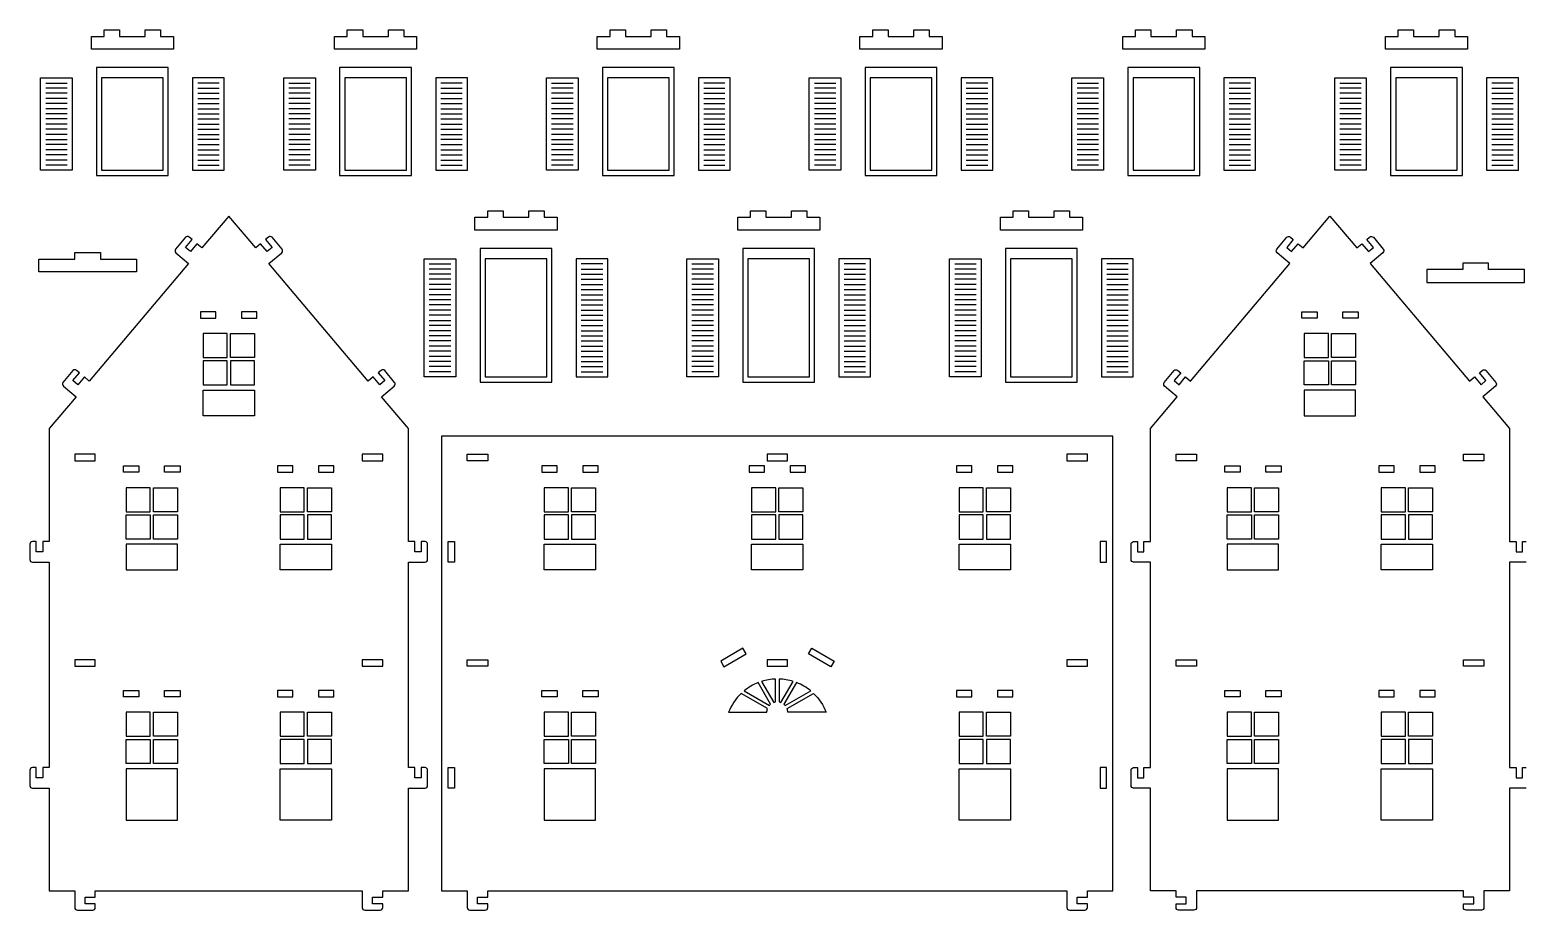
# Model space of a CAD drawing. Extents: x 7566 to 7740, y 604 to 733.
# Drawn here: x 7565.6 to 7682.2, y 664.6 to 733.1 of the extents above; entities that cross this region are included whole.
import ezdxf

# ---------------------------------------------------------------- set-up
doc = ezdxf.new("R2010")
doc.units = 0
doc.header["$MEASUREMENT"] = 0
doc.layers.add('LAYER1', color=18, linetype='CONTINUOUS')

msp = doc.modelspace()

# ---------------------------------------------------------------- linework, layer by layer
at = {"layer": 'LAYER1'}
for points in [[(7570.42, 731.63), (7570.42, 732.63), (7571.42, 732.63), (7571.42, 733.13), (7572.62, 733.13), (7572.62, 732.63), (7574.62, 732.63), (7574.62, 733.13), (7575.82, 733.13), (7575.82, 732.63), (7576.82, 732.63), (7576.82, 731.63)], [(7589.37, 731.63), (7589.37, 732.63), (7590.37, 732.63), (7590.37, 733.13), (7591.57, 733.13), (7591.57, 732.63), (7593.57, 732.63), (7593.57, 733.13), (7594.77, 733.13), (7594.77, 732.63), (7595.77, 732.63), (7595.77, 731.63)], [(7609.85, 731.63), (7609.85, 732.63), (7610.85, 732.63), (7610.85, 733.13), (7612.05, 733.13), (7612.05, 732.63), (7614.05, 732.63), (7614.05, 733.13), (7615.25, 733.13), (7615.25, 732.63), (7616.25, 732.63), (7616.25, 731.63)], [(7630.32, 731.63), (7630.32, 732.63), (7631.32, 732.63), (7631.32, 733.13), (7632.52, 733.13), (7632.52, 732.63), (7634.52, 732.63), (7634.52, 733.13), (7635.72, 733.13), (7635.72, 732.63), (7636.72, 732.63), (7636.72, 731.63)], [(7650.8, 731.63), (7650.8, 732.63), (7651.8, 732.63), (7651.8, 733.13), (7653, 733.13), (7653, 732.63), (7655, 732.63), (7655, 733.13), (7656.2, 733.13), (7656.2, 732.63), (7657.2, 732.63), (7657.2, 731.63)], [(7671.27, 731.63), (7671.27, 732.63), (7672.27, 732.63), (7672.27, 733.13), (7673.47, 733.13), (7673.47, 732.63), (7675.47, 732.63), (7675.47, 733.13), (7676.67, 733.13), (7676.67, 732.63), (7677.67, 732.63), (7677.67, 731.63)], [(7576.42, 730.2), (7570.82, 730.2), (7570.82, 721.8), (7576.42, 721.8)], [(7595.37, 730.2), (7589.77, 730.2), (7589.77, 721.8), (7595.37, 721.8)], [(7615.85, 730.2), (7610.25, 730.2), (7610.25, 721.8), (7615.85, 721.8)], [(7636.32, 730.2), (7630.72, 730.2), (7630.72, 721.8), (7636.32, 721.8)], [(7656.8, 730.2), (7651.2, 730.2), (7651.2, 721.8), (7656.8, 721.8)], [(7677.27, 730.2), (7671.67, 730.2), (7671.67, 721.8), (7677.27, 721.8)], [(7566.47, 729.4), (7568.93, 729.4), (7568.93, 722.2), (7566.47, 722.2)], [(7576.02, 729.4), (7571.22, 729.4), (7571.22, 722.2), (7576.02, 722.2)], [(7580.77, 729.4), (7578.31, 729.4), (7578.31, 722.2), (7580.77, 722.2)], [(7585.42, 729.4), (7587.88, 729.4), (7587.88, 722.2), (7585.42, 722.2)], [(7594.97, 729.4), (7590.17, 729.4), (7590.17, 722.2), (7594.97, 722.2)], [(7599.73, 729.4), (7597.26, 729.4), (7597.26, 722.2), (7599.73, 722.2)], [(7605.89, 729.4), (7608.36, 729.4), (7608.36, 722.2), (7605.89, 722.2)], [(7615.45, 729.4), (7610.65, 729.4), (7610.65, 722.2), (7615.45, 722.2)], [(7620.2, 729.4), (7617.74, 729.4), (7617.74, 722.2), (7620.2, 722.2)], [(7626.37, 729.4), (7628.83, 729.4), (7628.83, 722.2), (7626.37, 722.2)], [(7635.92, 729.4), (7631.12, 729.4), (7631.12, 722.2), (7635.92, 722.2)], [(7640.68, 729.4), (7638.21, 729.4), (7638.21, 722.2), (7640.68, 722.2)], [(7646.84, 729.4), (7649.31, 729.4), (7649.31, 722.2), (7646.84, 722.2)], [(7656.4, 729.4), (7651.6, 729.4), (7651.6, 722.2), (7656.4, 722.2)], [(7661.15, 729.4), (7658.69, 729.4), (7658.69, 722.2), (7661.15, 722.2)], [(7667.32, 729.4), (7669.78, 729.4), (7669.78, 722.2), (7667.32, 722.2)], [(7676.87, 729.4), (7672.07, 729.4), (7672.07, 722.2), (7676.87, 722.2)], [(7681.63, 729.4), (7679.16, 729.4), (7679.16, 722.2), (7681.63, 722.2)], [(7600.31, 717.54), (7600.31, 718.54), (7601.31, 718.54), (7601.31, 719.04), (7602.51, 719.04), (7602.51, 718.54), (7604.51, 718.54), (7604.51, 719.04), (7605.71, 719.04), (7605.71, 718.54), (7606.71, 718.54), (7606.71, 717.54)], [(7620.79, 717.54), (7620.79, 718.54), (7621.79, 718.54), (7621.79, 719.04), (7622.99, 719.04), (7622.99, 718.54), (7624.99, 718.54), (7624.99, 719.04), (7626.19, 719.04), (7626.19, 718.54), (7627.19, 718.54), (7627.19, 717.54)], [(7641.26, 717.54), (7641.26, 718.54), (7642.26, 718.54), (7642.26, 719.04), (7643.46, 719.04), (7643.46, 718.54), (7645.46, 718.54), (7645.46, 719.04), (7646.66, 719.04), (7646.66, 718.54), (7647.66, 718.54), (7647.66, 717.54)], [(7569.14, 715.79), (7571.14, 715.79), (7571.14, 715.29), (7573.95, 715.29), (7573.95, 714.29), (7566.33, 714.29), (7566.33, 715.29), (7569.14, 715.29)], [(7606.31, 716.11), (7600.71, 716.11), (7600.71, 705.71), (7606.31, 705.71)], [(7626.79, 716.11), (7621.19, 716.11), (7621.19, 705.71), (7626.79, 705.71)], [(7647.26, 716.11), (7641.66, 716.11), (7641.66, 705.71), (7647.26, 705.71)], [(7596.36, 715.31), (7598.83, 715.31), (7598.83, 706.11), (7596.36, 706.11)], [(7605.91, 715.31), (7601.11, 715.31), (7601.11, 706.11), (7605.91, 706.11)], [(7610.67, 715.31), (7608.2, 715.31), (7608.2, 706.11), (7610.67, 706.11)], [(7616.83, 715.31), (7619.3, 715.31), (7619.3, 706.11), (7616.83, 706.11)], [(7626.39, 715.31), (7621.59, 715.31), (7621.59, 706.11), (7626.39, 706.11)], [(7631.14, 715.31), (7628.68, 715.31), (7628.68, 706.11), (7631.14, 706.11)], [(7637.31, 715.31), (7639.77, 715.31), (7639.77, 706.11), (7637.31, 706.11)], [(7646.86, 715.31), (7642.06, 715.31), (7642.06, 706.11), (7646.86, 706.11)], [(7651.62, 715.31), (7649.15, 715.31), (7649.15, 706.11), (7651.62, 706.11)], [(7679.31, 714.97), (7677.31, 714.97), (7677.31, 714.47), (7674.5, 714.47), (7674.5, 713.47), (7682.12, 713.47), (7682.12, 714.47), (7679.31, 714.47)], [(7580.13, 711.18), (7578.93, 711.18), (7578.93, 710.68), (7580.13, 710.68)], [(7583.33, 711.18), (7582.13, 711.18), (7582.13, 710.68), (7583.33, 710.68)], [(7664.75, 711.18), (7665.95, 711.18), (7665.95, 710.68), (7664.75, 710.68)], [(7667.95, 711.18), (7669.15, 711.18), (7669.15, 710.68), (7667.95, 710.68)], [(7581.01, 707.61), (7581.01, 709.48), (7579.13, 709.48), (7579.13, 707.61)], [(7581.26, 709.48), (7583.13, 709.48), (7583.13, 707.61), (7581.26, 707.61)], [(7666.83, 709.48), (7664.95, 709.48), (7664.95, 707.61), (7666.83, 707.61)], [(7667.08, 707.61), (7667.08, 709.48), (7668.95, 709.48), (7668.95, 707.61)], [(7579.13, 705.48), (7581.01, 705.48), (7581.01, 707.36), (7579.13, 707.36)], [(7583.13, 705.48), (7583.13, 707.36), (7581.26, 707.36), (7581.26, 705.48)], [(7664.95, 705.48), (7664.95, 707.36), (7666.83, 707.36), (7666.83, 705.48)], [(7668.95, 705.48), (7667.08, 705.48), (7667.08, 707.36), (7668.95, 707.36)], [(7583.13, 703.08), (7579.13, 703.08), (7579.13, 705.08), (7583.13, 705.08)], [(7664.95, 703.08), (7668.95, 703.08), (7668.95, 705.08), (7664.95, 705.08)], [(7569.13, 700.08), (7569.13, 699.58), (7570.73, 699.58), (7570.73, 700.08)], [(7572.93, 699.18), (7574.13, 699.18), (7574.13, 698.68), (7572.93, 698.68)], [(7576.13, 699.18), (7577.33, 699.18), (7577.33, 698.68), (7576.13, 698.68)], [(7586.13, 699.18), (7584.93, 699.18), (7584.93, 698.68), (7586.13, 698.68)], [(7589.33, 699.18), (7588.13, 699.18), (7588.13, 698.68), (7589.33, 698.68)], [(7591.53, 700.08), (7591.53, 699.58), (7593.13, 699.58), (7593.13, 700.08)], [(7599.72, 700.08), (7601.32, 700.08), (7601.32, 699.58), (7599.72, 699.58)], [(7606.72, 699.18), (7605.52, 699.18), (7605.52, 698.68), (7606.72, 698.68)], [(7609.92, 699.18), (7608.72, 699.18), (7608.72, 698.68), (7609.92, 698.68)], [(7622.88, 699.18), (7621.68, 699.18), (7621.68, 698.68), (7622.88, 698.68)], [(7624.68, 700.08), (7623.08, 700.08), (7623.08, 699.58), (7624.68, 699.58)], [(7626.08, 699.18), (7624.88, 699.18), (7624.88, 698.68), (7626.08, 698.68)], [(7639.04, 699.18), (7637.84, 699.18), (7637.84, 698.68), (7639.04, 698.68)], [(7642.24, 699.18), (7641.04, 699.18), (7641.04, 698.68), (7642.24, 698.68)], [(7648.04, 700.08), (7646.44, 700.08), (7646.44, 699.58), (7648.04, 699.58)], [(7656.55, 700.08), (7656.55, 699.58), (7654.95, 699.58), (7654.95, 700.08)], [(7658.75, 699.18), (7659.95, 699.18), (7659.95, 698.68), (7658.75, 698.68)], [(7661.95, 699.18), (7663.15, 699.18), (7663.15, 698.68), (7661.95, 698.68)], [(7671.95, 699.18), (7670.75, 699.18), (7670.75, 698.68), (7671.95, 698.68)], [(7675.15, 699.18), (7673.95, 699.18), (7673.95, 698.68), (7675.15, 698.68)], [(7678.95, 700.08), (7678.95, 699.58), (7677.35, 699.58), (7677.35, 700.08)], [(7575.01, 697.48), (7573.13, 697.48), (7573.13, 695.61), (7575.01, 695.61)], [(7575.26, 695.61), (7575.26, 697.48), (7577.13, 697.48), (7577.13, 695.61)], [(7587.01, 695.61), (7587.01, 697.48), (7585.13, 697.48), (7585.13, 695.61)], [(7587.26, 697.48), (7589.13, 697.48), (7589.13, 695.61), (7587.26, 695.61)], [(7607.6, 695.61), (7607.6, 697.48), (7605.72, 697.48), (7605.72, 695.61)], [(7607.85, 697.48), (7609.72, 697.48), (7609.72, 695.61), (7607.85, 695.61)], [(7623.76, 695.61), (7623.76, 697.48), (7621.88, 697.48), (7621.88, 695.61)], [(7624.01, 697.48), (7625.88, 697.48), (7625.88, 695.61), (7624.01, 695.61)], [(7639.92, 695.61), (7639.92, 697.48), (7638.04, 697.48), (7638.04, 695.61)], [(7640.17, 697.48), (7642.04, 697.48), (7642.04, 695.61), (7640.17, 695.61)], [(7660.83, 697.48), (7658.95, 697.48), (7658.95, 695.61), (7660.83, 695.61)], [(7661.08, 695.61), (7661.08, 697.48), (7662.95, 697.48), (7662.95, 695.61)], [(7672.83, 695.61), (7672.83, 697.48), (7670.95, 697.48), (7670.95, 695.61)], [(7673.08, 697.48), (7674.95, 697.48), (7674.95, 695.61), (7673.08, 695.61)], [(7573.13, 693.48), (7573.13, 695.36), (7575.01, 695.36), (7575.01, 693.48)], [(7577.13, 693.48), (7575.26, 693.48), (7575.26, 695.36), (7577.13, 695.36)], [(7585.13, 693.48), (7587.01, 693.48), (7587.01, 695.36), (7585.13, 695.36)], [(7589.13, 693.48), (7589.13, 695.36), (7587.26, 695.36), (7587.26, 693.48)], [(7605.72, 693.48), (7607.6, 693.48), (7607.6, 695.36), (7605.72, 695.36)], [(7609.72, 693.48), (7609.72, 695.36), (7607.85, 695.36), (7607.85, 693.48)], [(7621.88, 693.48), (7623.76, 693.48), (7623.76, 695.36), (7621.88, 695.36)], [(7625.88, 693.48), (7625.88, 695.36), (7624.01, 695.36), (7624.01, 693.48)], [(7638.04, 693.48), (7639.92, 693.48), (7639.92, 695.36), (7638.04, 695.36)], [(7642.04, 693.48), (7642.04, 695.36), (7640.17, 695.36), (7640.17, 693.48)], [(7658.95, 693.48), (7658.95, 695.36), (7660.83, 695.36), (7660.83, 693.48)], [(7662.95, 693.48), (7661.08, 693.48), (7661.08, 695.36), (7662.95, 695.36)], [(7670.95, 693.48), (7672.83, 693.48), (7672.83, 695.36), (7670.95, 695.36)], [(7674.95, 693.48), (7674.95, 695.36), (7673.08, 695.36), (7673.08, 693.48)], [(7573.13, 691.08), (7577.13, 691.08), (7577.13, 693.08), (7573.13, 693.08)], [(7589.13, 691.08), (7585.13, 691.08), (7585.13, 693.08), (7589.13, 693.08)], [(7598.22, 693.28), (7598.72, 693.28), (7598.72, 691.68), (7598.22, 691.68)], [(7609.72, 691.08), (7605.72, 691.08), (7605.72, 693.08), (7609.72, 693.08)], [(7625.88, 691.08), (7621.88, 691.08), (7621.88, 693.08), (7625.88, 693.08)], [(7642.04, 691.08), (7638.04, 691.08), (7638.04, 693.08), (7642.04, 693.08)], [(7649.54, 693.28), (7649.04, 693.28), (7649.04, 691.68), (7649.54, 691.68)], [(7658.95, 691.08), (7662.95, 691.08), (7662.95, 693.08), (7658.95, 693.08)], [(7674.95, 691.08), (7670.95, 691.08), (7670.95, 693.08), (7674.95, 693.08)], [(7569.13, 684.08), (7569.13, 683.58), (7570.73, 683.58), (7570.73, 684.08)], [(7591.53, 684.08), (7591.53, 683.58), (7593.13, 683.58), (7593.13, 684.08)], [(7599.72, 684.08), (7601.32, 684.08), (7601.32, 683.58), (7599.72, 683.58)], [(7621.2, 684.97), (7619.47, 683.97), (7619.72, 683.54), (7621.45, 684.54)], [(7624.68, 684.08), (7623.08, 684.08), (7623.08, 683.58), (7624.68, 683.58)], [(7626.57, 684.97), (7628.3, 683.97), (7628.05, 683.54), (7626.32, 684.54)], [(7648.04, 684.08), (7646.44, 684.08), (7646.44, 683.58), (7648.04, 683.58)], [(7656.55, 684.08), (7656.55, 683.58), (7654.95, 683.58), (7654.95, 684.08)], [(7678.95, 684.08), (7678.95, 683.58), (7677.35, 683.58), (7677.35, 684.08)], [(7572.93, 681.69), (7574.13, 681.69), (7574.13, 681.19), (7572.93, 681.19)], [(7576.13, 681.69), (7577.33, 681.69), (7577.33, 681.19), (7576.13, 681.19)], [(7586.13, 681.69), (7584.93, 681.69), (7584.93, 681.19), (7586.13, 681.19)], [(7589.33, 681.69), (7588.13, 681.69), (7588.13, 681.19), (7589.33, 681.19)], [(7605.52, 681.69), (7606.72, 681.69), (7606.72, 681.19), (7605.52, 681.19)], [(7608.72, 681.69), (7609.92, 681.69), (7609.92, 681.19), (7608.72, 681.19)], [(7639.04, 681.69), (7637.84, 681.69), (7637.84, 681.19), (7639.04, 681.19)], [(7642.24, 681.69), (7641.04, 681.69), (7641.04, 681.19), (7642.24, 681.19)], [(7658.75, 681.69), (7659.95, 681.69), (7659.95, 681.19), (7658.75, 681.19)], [(7661.95, 681.69), (7663.15, 681.69), (7663.15, 681.19), (7661.95, 681.19)], [(7671.95, 681.69), (7670.75, 681.69), (7670.75, 681.19), (7671.95, 681.19)], [(7675.15, 681.69), (7673.95, 681.69), (7673.95, 681.19), (7675.15, 681.19)], [(7575.01, 679.99), (7573.13, 679.99), (7573.13, 678.12), (7575.01, 678.12)], [(7575.26, 678.12), (7575.26, 679.99), (7577.13, 679.99), (7577.13, 678.12)], [(7587.01, 678.12), (7587.01, 679.99), (7585.13, 679.99), (7585.13, 678.12)], [(7587.26, 679.99), (7589.13, 679.99), (7589.13, 678.12), (7587.26, 678.12)], [(7607.6, 679.99), (7605.72, 679.99), (7605.72, 678.12), (7607.6, 678.12)], [(7607.85, 678.12), (7607.85, 679.99), (7609.72, 679.99), (7609.72, 678.12)], [(7639.92, 678.12), (7639.92, 679.99), (7638.04, 679.99), (7638.04, 678.12)], [(7640.17, 679.99), (7642.04, 679.99), (7642.04, 678.12), (7640.17, 678.12)], [(7660.83, 679.99), (7658.95, 679.99), (7658.95, 678.12), (7660.83, 678.12)], [(7661.08, 678.12), (7661.08, 679.99), (7662.95, 679.99), (7662.95, 678.12)], [(7672.83, 678.12), (7672.83, 679.99), (7670.95, 679.99), (7670.95, 678.12)], [(7673.08, 679.99), (7674.95, 679.99), (7674.95, 678.12), (7673.08, 678.12)], [(7573.13, 675.99), (7573.13, 677.87), (7575.01, 677.87), (7575.01, 675.99)], [(7577.13, 675.99), (7575.26, 675.99), (7575.26, 677.87), (7577.13, 677.87)], [(7585.13, 675.99), (7587.01, 675.99), (7587.01, 677.87), (7585.13, 677.87)], [(7589.13, 675.99), (7589.13, 677.87), (7587.26, 677.87), (7587.26, 675.99)], [(7605.72, 675.99), (7605.72, 677.87), (7607.6, 677.87), (7607.6, 675.99)], [(7609.72, 675.99), (7607.85, 675.99), (7607.85, 677.87), (7609.72, 677.87)], [(7638.04, 675.99), (7639.92, 675.99), (7639.92, 677.87), (7638.04, 677.87)], [(7642.04, 675.99), (7642.04, 677.87), (7640.17, 677.87), (7640.17, 675.99)], [(7658.95, 675.99), (7658.95, 677.87), (7660.83, 677.87), (7660.83, 675.99)], [(7662.95, 675.99), (7661.08, 675.99), (7661.08, 677.87), (7662.95, 677.87)], [(7670.95, 675.99), (7672.83, 675.99), (7672.83, 677.87), (7670.95, 677.87)], [(7674.95, 675.99), (7674.95, 677.87), (7673.08, 677.87), (7673.08, 675.99)], [(7573.13, 671.59), (7577.13, 671.59), (7577.13, 675.59), (7573.13, 675.59)], [(7589.13, 671.59), (7585.13, 671.59), (7585.13, 675.59), (7589.13, 675.59)], [(7598.22, 675.68), (7598.72, 675.68), (7598.72, 674.08), (7598.22, 674.08)], [(7605.72, 671.59), (7609.72, 671.59), (7609.72, 675.59), (7605.72, 675.59)], [(7642.04, 671.59), (7638.04, 671.59), (7638.04, 675.59), (7642.04, 675.59)], [(7649.54, 675.68), (7649.04, 675.68), (7649.04, 674.08), (7649.54, 674.08)], [(7658.95, 671.59), (7662.95, 671.59), (7662.95, 675.59), (7658.95, 675.59)], [(7674.95, 671.59), (7670.95, 671.59), (7670.95, 675.59), (7674.95, 675.59)]]:
    msp.add_lwpolyline(points, close=True, dxfattribs=at)
for points in [[(7566.87, 729), (7568.53, 729)], [(7568.53, 728.6), (7566.87, 728.6)], [(7580.37, 729), (7578.71, 729)], [(7578.71, 728.6), (7580.37, 728.6)], [(7585.82, 729), (7587.48, 729)], [(7587.48, 728.6), (7585.82, 728.6)], [(7599.33, 729), (7597.66, 729)], [(7597.66, 728.6), (7599.33, 728.6)], [(7606.29, 729), (7607.96, 729)], [(7607.96, 728.6), (7606.29, 728.6)], [(7619.8, 729), (7618.14, 729)], [(7618.14, 728.6), (7619.8, 728.6)], [(7626.77, 729), (7628.43, 729)], [(7628.43, 728.6), (7626.77, 728.6)], [(7640.28, 729), (7638.61, 729)], [(7638.61, 728.6), (7640.28, 728.6)], [(7647.24, 729), (7648.91, 729)], [(7648.91, 728.6), (7647.24, 728.6)], [(7660.75, 729), (7659.09, 729)], [(7659.09, 728.6), (7660.75, 728.6)], [(7667.72, 729), (7669.38, 729)], [(7669.38, 728.6), (7667.72, 728.6)], [(7681.23, 729), (7679.56, 729)], [(7679.56, 728.6), (7681.23, 728.6)], [(7568.53, 728.2), (7566.87, 728.2)], [(7568.53, 727.8), (7566.87, 727.8)], [(7568.53, 727.4), (7566.87, 727.4)], [(7578.71, 728.2), (7580.37, 728.2)], [(7578.71, 727.8), (7580.37, 727.8)], [(7578.71, 727.4), (7580.37, 727.4)], [(7587.48, 728.2), (7585.82, 728.2)], [(7587.48, 727.8), (7585.82, 727.8)], [(7587.48, 727.4), (7585.82, 727.4)], [(7597.66, 728.2), (7599.33, 728.2)], [(7597.66, 727.8), (7599.33, 727.8)], [(7597.66, 727.4), (7599.33, 727.4)], [(7607.96, 728.2), (7606.29, 728.2)], [(7607.96, 727.8), (7606.29, 727.8)], [(7607.96, 727.4), (7606.29, 727.4)], [(7618.14, 728.2), (7619.8, 728.2)], [(7618.14, 727.8), (7619.8, 727.8)], [(7618.14, 727.4), (7619.8, 727.4)], [(7628.43, 728.2), (7626.77, 728.2)], [(7628.43, 727.8), (7626.77, 727.8)], [(7628.43, 727.4), (7626.77, 727.4)], [(7638.61, 728.2), (7640.28, 728.2)], [(7638.61, 727.8), (7640.28, 727.8)], [(7638.61, 727.4), (7640.28, 727.4)], [(7648.91, 728.2), (7647.24, 728.2)], [(7648.91, 727.8), (7647.24, 727.8)], [(7648.91, 727.4), (7647.24, 727.4)], [(7659.09, 728.2), (7660.75, 728.2)], [(7659.09, 727.8), (7660.75, 727.8)], [(7659.09, 727.4), (7660.75, 727.4)], [(7669.38, 728.2), (7667.72, 728.2)], [(7669.38, 727.8), (7667.72, 727.8)], [(7669.38, 727.4), (7667.72, 727.4)], [(7679.56, 728.2), (7681.23, 728.2)], [(7679.56, 727.8), (7681.23, 727.8)], [(7679.56, 727.4), (7681.23, 727.4)], [(7568.53, 727), (7566.87, 727)], [(7568.53, 726.6), (7566.87, 726.6)], [(7568.53, 726.2), (7566.87, 726.2)], [(7578.71, 727), (7580.37, 727)], [(7578.71, 726.6), (7580.37, 726.6)], [(7578.71, 726.2), (7580.37, 726.2)], [(7587.48, 727), (7585.82, 727)], [(7587.48, 726.6), (7585.82, 726.6)], [(7587.48, 726.2), (7585.82, 726.2)], [(7597.66, 727), (7599.33, 727)], [(7597.66, 726.6), (7599.33, 726.6)], [(7597.66, 726.2), (7599.33, 726.2)], [(7607.96, 727), (7606.29, 727)], [(7607.96, 726.6), (7606.29, 726.6)], [(7607.96, 726.2), (7606.29, 726.2)], [(7618.14, 727), (7619.8, 727)], [(7618.14, 726.6), (7619.8, 726.6)], [(7618.14, 726.2), (7619.8, 726.2)], [(7628.43, 727), (7626.77, 727)], [(7628.43, 726.6), (7626.77, 726.6)], [(7628.43, 726.2), (7626.77, 726.2)], [(7638.61, 727), (7640.28, 727)], [(7638.61, 726.6), (7640.28, 726.6)], [(7638.61, 726.2), (7640.28, 726.2)], [(7648.91, 727), (7647.24, 727)], [(7648.91, 726.6), (7647.24, 726.6)], [(7648.91, 726.2), (7647.24, 726.2)], [(7659.09, 727), (7660.75, 727)], [(7659.09, 726.6), (7660.75, 726.6)], [(7659.09, 726.2), (7660.75, 726.2)], [(7669.38, 727), (7667.72, 727)], [(7669.38, 726.6), (7667.72, 726.6)], [(7669.38, 726.2), (7667.72, 726.2)], [(7679.56, 727), (7681.23, 727)], [(7679.56, 726.6), (7681.23, 726.6)], [(7679.56, 726.2), (7681.23, 726.2)], [(7568.53, 725.8), (7566.87, 725.8)], [(7568.53, 725.4), (7566.87, 725.4)], [(7568.53, 725), (7566.87, 725)], [(7578.71, 725.8), (7580.37, 725.8)], [(7578.71, 725.4), (7580.37, 725.4)], [(7578.71, 725), (7580.37, 725)], [(7587.48, 725.8), (7585.82, 725.8)], [(7587.48, 725.4), (7585.82, 725.4)], [(7587.48, 725), (7585.82, 725)], [(7597.66, 725.8), (7599.33, 725.8)], [(7597.66, 725.4), (7599.33, 725.4)], [(7597.66, 725), (7599.33, 725)], [(7607.96, 725.8), (7606.29, 725.8)], [(7607.96, 725.4), (7606.29, 725.4)], [(7607.96, 725), (7606.29, 725)], [(7618.14, 725.8), (7619.8, 725.8)], [(7618.14, 725.4), (7619.8, 725.4)], [(7618.14, 725), (7619.8, 725)], [(7628.43, 725.8), (7626.77, 725.8)], [(7628.43, 725.4), (7626.77, 725.4)], [(7628.43, 725), (7626.77, 725)], [(7638.61, 725.8), (7640.28, 725.8)], [(7638.61, 725.4), (7640.28, 725.4)], [(7638.61, 725), (7640.28, 725)], [(7648.91, 725.8), (7647.24, 725.8)], [(7648.91, 725.4), (7647.24, 725.4)], [(7648.91, 725), (7647.24, 725)], [(7659.09, 725.8), (7660.75, 725.8)], [(7659.09, 725.4), (7660.75, 725.4)], [(7659.09, 725), (7660.75, 725)], [(7669.38, 725.8), (7667.72, 725.8)], [(7669.38, 725.4), (7667.72, 725.4)], [(7669.38, 725), (7667.72, 725)], [(7679.56, 725.8), (7681.23, 725.8)], [(7679.56, 725.4), (7681.23, 725.4)], [(7679.56, 725), (7681.23, 725)], [(7566.87, 724.6), (7568.53, 724.6)], [(7568.53, 724.2), (7566.87, 724.2)], [(7568.53, 723.8), (7566.87, 723.8)], [(7580.37, 724.6), (7578.71, 724.6)], [(7578.71, 724.2), (7580.37, 724.2)], [(7578.71, 723.8), (7580.37, 723.8)], [(7585.82, 724.6), (7587.48, 724.6)], [(7587.48, 724.2), (7585.82, 724.2)], [(7587.48, 723.8), (7585.82, 723.8)], [(7599.33, 724.6), (7597.66, 724.6)], [(7597.66, 724.2), (7599.33, 724.2)], [(7597.66, 723.8), (7599.33, 723.8)], [(7606.29, 724.6), (7607.96, 724.6)], [(7607.96, 724.2), (7606.29, 724.2)], [(7607.96, 723.8), (7606.29, 723.8)], [(7619.8, 724.6), (7618.14, 724.6)], [(7618.14, 724.2), (7619.8, 724.2)], [(7618.14, 723.8), (7619.8, 723.8)], [(7626.77, 724.6), (7628.43, 724.6)], [(7628.43, 724.2), (7626.77, 724.2)], [(7628.43, 723.8), (7626.77, 723.8)], [(7640.28, 724.6), (7638.61, 724.6)], [(7638.61, 724.2), (7640.28, 724.2)], [(7638.61, 723.8), (7640.28, 723.8)], [(7647.24, 724.6), (7648.91, 724.6)], [(7648.91, 724.2), (7647.24, 724.2)], [(7648.91, 723.8), (7647.24, 723.8)], [(7660.75, 724.6), (7659.09, 724.6)], [(7659.09, 724.2), (7660.75, 724.2)], [(7659.09, 723.8), (7660.75, 723.8)], [(7667.72, 724.6), (7669.38, 724.6)], [(7669.38, 724.2), (7667.72, 724.2)], [(7669.38, 723.8), (7667.72, 723.8)], [(7681.23, 724.6), (7679.56, 724.6)], [(7679.56, 724.2), (7681.23, 724.2)], [(7679.56, 723.8), (7681.23, 723.8)], [(7568.53, 723.4), (7566.87, 723.4)], [(7568.53, 723), (7566.87, 723)], [(7568.53, 722.6), (7566.87, 722.6)], [(7578.71, 723.4), (7580.37, 723.4)], [(7578.71, 723), (7580.37, 723)], [(7578.71, 722.6), (7580.37, 722.6)], [(7587.48, 723.4), (7585.82, 723.4)], [(7587.48, 723), (7585.82, 723)], [(7587.48, 722.6), (7585.82, 722.6)], [(7597.66, 723.4), (7599.33, 723.4)], [(7597.66, 723), (7599.33, 723)], [(7597.66, 722.6), (7599.33, 722.6)], [(7607.96, 723.4), (7606.29, 723.4)], [(7607.96, 723), (7606.29, 723)], [(7607.96, 722.6), (7606.29, 722.6)], [(7618.14, 723.4), (7619.8, 723.4)], [(7618.14, 723), (7619.8, 723)], [(7618.14, 722.6), (7619.8, 722.6)], [(7628.43, 723.4), (7626.77, 723.4)], [(7628.43, 723), (7626.77, 723)], [(7628.43, 722.6), (7626.77, 722.6)], [(7638.61, 723.4), (7640.28, 723.4)], [(7638.61, 723), (7640.28, 723)], [(7638.61, 722.6), (7640.28, 722.6)], [(7648.91, 723.4), (7647.24, 723.4)], [(7648.91, 723), (7647.24, 723)], [(7648.91, 722.6), (7647.24, 722.6)], [(7659.09, 723.4), (7660.75, 723.4)], [(7659.09, 723), (7660.75, 723)], [(7659.09, 722.6), (7660.75, 722.6)], [(7669.38, 723.4), (7667.72, 723.4)], [(7669.38, 723), (7667.72, 723)], [(7669.38, 722.6), (7667.72, 722.6)], [(7679.56, 723.4), (7681.23, 723.4)], [(7679.56, 723), (7681.23, 723)], [(7679.56, 722.6), (7681.23, 722.6)], [(7596.76, 714.91), (7598.43, 714.91)], [(7598.43, 714.51), (7596.76, 714.51)], [(7610.27, 714.91), (7608.6, 714.91)], [(7608.6, 714.51), (7610.27, 714.51)], [(7617.23, 714.91), (7618.9, 714.91)], [(7618.9, 714.51), (7617.23, 714.51)], [(7630.74, 714.91), (7629.08, 714.91)], [(7629.08, 714.51), (7630.74, 714.51)], [(7637.71, 714.91), (7639.37, 714.91)], [(7639.37, 714.51), (7637.71, 714.51)], [(7651.22, 714.91), (7649.55, 714.91)], [(7649.55, 714.51), (7651.22, 714.51)], [(7598.43, 714.11), (7596.76, 714.11)], [(7598.43, 713.71), (7596.76, 713.71)], [(7598.43, 713.31), (7596.76, 713.31)], [(7608.6, 714.11), (7610.27, 714.11)], [(7608.6, 713.71), (7610.27, 713.71)], [(7608.6, 713.31), (7610.27, 713.31)], [(7618.9, 714.11), (7617.23, 714.11)], [(7618.9, 713.71), (7617.23, 713.71)], [(7618.9, 713.31), (7617.23, 713.31)], [(7629.08, 714.11), (7630.74, 714.11)], [(7629.08, 713.71), (7630.74, 713.71)], [(7629.08, 713.31), (7630.74, 713.31)], [(7639.37, 714.11), (7637.71, 714.11)], [(7639.37, 713.71), (7637.71, 713.71)], [(7639.37, 713.31), (7637.71, 713.31)], [(7649.55, 714.11), (7651.22, 714.11)], [(7649.55, 713.71), (7651.22, 713.71)], [(7649.55, 713.31), (7651.22, 713.31)], [(7598.43, 712.91), (7596.76, 712.91)], [(7598.43, 712.51), (7596.76, 712.51)], [(7598.43, 712.11), (7596.76, 712.11)], [(7608.6, 712.91), (7610.27, 712.91)], [(7608.6, 712.51), (7610.27, 712.51)], [(7608.6, 712.11), (7610.27, 712.11)], [(7618.9, 712.91), (7617.23, 712.91)], [(7618.9, 712.51), (7617.23, 712.51)], [(7618.9, 712.11), (7617.23, 712.11)], [(7629.08, 712.91), (7630.74, 712.91)], [(7629.08, 712.51), (7630.74, 712.51)], [(7629.08, 712.11), (7630.74, 712.11)], [(7639.37, 712.91), (7637.71, 712.91)], [(7639.37, 712.51), (7637.71, 712.51)], [(7639.37, 712.11), (7637.71, 712.11)], [(7649.55, 712.91), (7651.22, 712.91)], [(7649.55, 712.51), (7651.22, 712.51)], [(7649.55, 712.11), (7651.22, 712.11)], [(7598.43, 711.71), (7596.76, 711.71)], [(7598.43, 711.31), (7596.76, 711.31)], [(7598.43, 710.91), (7596.76, 710.91)], [(7608.6, 711.71), (7610.27, 711.71)], [(7608.6, 711.31), (7610.27, 711.31)], [(7608.6, 710.91), (7610.27, 710.91)], [(7618.9, 711.71), (7617.23, 711.71)], [(7618.9, 711.31), (7617.23, 711.31)], [(7618.9, 710.91), (7617.23, 710.91)], [(7629.08, 711.71), (7630.74, 711.71)], [(7629.08, 711.31), (7630.74, 711.31)], [(7629.08, 710.91), (7630.74, 710.91)], [(7639.37, 711.71), (7637.71, 711.71)], [(7639.37, 711.31), (7637.71, 711.31)], [(7639.37, 710.91), (7637.71, 710.91)], [(7649.55, 711.71), (7651.22, 711.71)], [(7649.55, 711.31), (7651.22, 711.31)], [(7649.55, 710.91), (7651.22, 710.91)], [(7596.76, 710.51), (7598.43, 710.51)], [(7598.43, 710.11), (7596.76, 710.11)], [(7598.43, 709.71), (7596.76, 709.71)], [(7610.27, 710.51), (7608.6, 710.51)], [(7608.6, 710.11), (7610.27, 710.11)], [(7608.6, 709.71), (7610.27, 709.71)], [(7617.23, 710.51), (7618.9, 710.51)], [(7618.9, 710.11), (7617.23, 710.11)], [(7618.9, 709.71), (7617.23, 709.71)], [(7630.74, 710.51), (7629.08, 710.51)], [(7629.08, 710.11), (7630.74, 710.11)], [(7629.08, 709.71), (7630.74, 709.71)], [(7637.71, 710.51), (7639.37, 710.51)], [(7639.37, 710.11), (7637.71, 710.11)], [(7639.37, 709.71), (7637.71, 709.71)], [(7651.22, 710.51), (7649.55, 710.51)], [(7649.55, 710.11), (7651.22, 710.11)], [(7649.55, 709.71), (7651.22, 709.71)], [(7598.43, 709.31), (7596.76, 709.31)], [(7598.43, 708.91), (7596.76, 708.91)], [(7598.43, 708.51), (7596.76, 708.51)], [(7608.6, 709.31), (7610.27, 709.31)], [(7608.6, 708.91), (7610.27, 708.91)], [(7608.6, 708.51), (7610.27, 708.51)], [(7618.9, 709.31), (7617.23, 709.31)], [(7618.9, 708.91), (7617.23, 708.91)], [(7618.9, 708.51), (7617.23, 708.51)], [(7629.08, 709.31), (7630.74, 709.31)], [(7629.08, 708.91), (7630.74, 708.91)], [(7629.08, 708.51), (7630.74, 708.51)], [(7639.37, 709.31), (7637.71, 709.31)], [(7639.37, 708.91), (7637.71, 708.91)], [(7639.37, 708.51), (7637.71, 708.51)], [(7649.55, 709.31), (7651.22, 709.31)], [(7649.55, 708.91), (7651.22, 708.91)], [(7649.55, 708.51), (7651.22, 708.51)], [(7598.43, 708.11), (7596.76, 708.11)], [(7598.43, 707.71), (7596.76, 707.71)], [(7598.43, 707.31), (7596.76, 707.31)], [(7608.6, 708.11), (7610.27, 708.11)], [(7608.6, 707.71), (7610.27, 707.71)], [(7608.6, 707.31), (7610.27, 707.31)], [(7618.9, 708.11), (7617.23, 708.11)], [(7618.9, 707.71), (7617.23, 707.71)], [(7618.9, 707.31), (7617.23, 707.31)], [(7629.08, 708.11), (7630.74, 708.11)], [(7629.08, 707.71), (7630.74, 707.71)], [(7629.08, 707.31), (7630.74, 707.31)], [(7639.37, 708.11), (7637.71, 708.11)], [(7639.37, 707.71), (7637.71, 707.71)], [(7639.37, 707.31), (7637.71, 707.31)], [(7649.55, 708.11), (7651.22, 708.11)], [(7649.55, 707.71), (7651.22, 707.71)], [(7649.55, 707.31), (7651.22, 707.31)], [(7598.43, 706.91), (7596.76, 706.91)], [(7598.43, 706.51), (7596.76, 706.51)], [(7608.6, 706.91), (7610.27, 706.91)], [(7608.6, 706.51), (7610.27, 706.51)], [(7618.9, 706.91), (7617.23, 706.91)], [(7618.9, 706.51), (7617.23, 706.51)], [(7629.08, 706.91), (7630.74, 706.91)], [(7629.08, 706.51), (7630.74, 706.51)], [(7639.37, 706.91), (7637.71, 706.91)], [(7639.37, 706.51), (7637.71, 706.51)], [(7649.55, 706.91), (7651.22, 706.91)], [(7649.55, 706.51), (7651.22, 706.51)]]:
    msp.add_lwpolyline(points, dxfattribs=at)
for points in [[(7567.13, 702.08), (7567.13, 693.28), (7566.63, 693.28), (7566.63, 692.48), (7566.13, 692.48), (7566.13, 693.28), (7565.83, 693.28, 0.414214), (7565.63, 693.08), (7565.63, 691.88, 0.414214), (7565.83, 691.68), (7567.13, 691.68), (7567.13, 675.68), (7566.63, 675.68), (7566.63, 674.88), (7566.13, 674.88), (7566.13, 675.68), (7565.83, 675.68, 0.414214), (7565.63, 675.48), (7565.63, 674.28, 0.414214), (7565.83, 674.08), (7567.13, 674.08), (7567.13, 666.08), (7569.13, 666.08), (7569.13, 664.78, 0.414214), (7569.33, 664.58), (7570.53, 664.58, 0.414214), (7570.73, 664.78), (7570.73, 665.08), (7569.93, 665.08), (7569.93, 665.58), (7570.73, 665.58), (7570.73, 666.08), (7591.53, 666.08), (7591.53, 664.78, 0.414214), (7591.73, 664.58), (7592.93, 664.58, 0.414214), (7593.13, 664.78), (7593.13, 665.08), (7592.33, 665.08), (7592.33, 665.58), (7593.13, 665.58), (7593.13, 666.08), (7595.13, 666.08), (7595.13, 674.08), (7596.43, 674.08, 0.414214), (7596.63, 674.28), (7596.63, 675.48, 0.414214), (7596.43, 675.68), (7596.13, 675.68), (7596.13, 674.88), (7595.63, 674.88), (7595.63, 675.68), (7595.13, 675.68), (7595.13, 691.68), (7596.43, 691.68, 0.414214), (7596.63, 691.88), (7596.63, 693.08, 0.414214), (7596.43, 693.28), (7596.13, 693.28), (7596.13, 692.48), (7595.63, 692.48), (7595.63, 693.28), (7595.13, 693.28), (7595.13, 702.08), (7593.04, 704.56), (7594.03, 705.4, 0.414214), (7594.05, 705.68), (7593.28, 706.6, 0.414214), (7593, 706.62), (7592.77, 706.43), (7593.28, 705.82), (7592.9, 705.5), (7592.38, 706.11), (7592, 705.78), (7584.26, 714.94), (7585.26, 715.78, 0.414214), (7585.28, 716.06), (7584.5, 716.98, 0.414214), (7584.22, 717), (7583.99, 716.81), (7584.51, 716.2), (7584.13, 715.87), (7583.61, 716.48), (7583.23, 716.16), (7581.13, 718.64), (7579.04, 716.16), (7578.65, 716.48), (7578.14, 715.87), (7577.76, 716.2), (7578.27, 716.81), (7578.04, 717, 0.414214), (7577.76, 716.98), (7576.99, 716.06, 0.414214), (7577.01, 715.78), (7578, 714.94), (7570.26, 705.78), (7569.88, 706.11), (7569.36, 705.5), (7568.98, 705.82), (7569.5, 706.43), (7569.27, 706.62, 0.414214), (7568.99, 706.6), (7568.21, 705.68, 0.414214), (7568.24, 705.4), (7569.23, 704.56)], [(7647.84, 664.58, 0.414214), (7648.04, 664.78), (7648.04, 665.08), (7647.24, 665.08), (7647.24, 665.58), (7648.04, 665.58), (7648.04, 666.08), (7650.04, 666.08), (7650.04, 701.49), (7597.72, 701.49), (7597.72, 666.08), (7599.72, 666.08), (7599.72, 664.78, 0.414214), (7599.92, 664.58), (7601.12, 664.58, 0.414214), (7601.32, 664.78), (7601.32, 665.08), (7600.52, 665.08), (7600.52, 665.58), (7601.32, 665.58), (7601.32, 666.08), (7646.44, 666.08), (7646.44, 664.78, 0.414214), (7646.64, 664.58)], [(7621.29, 681.65), (7623.26, 680.51, -0.044025), (7623.36, 680.61), (7622.39, 682.3, 0.078675)], [(7623.6, 680.75, -0.044025), (7623.74, 680.79), (7623.74, 682.58, 0.067701), (7622.66, 682.39)], [(7624.02, 682.58), (7624.02, 680.79, -0.044025), (7624.16, 680.75), (7625.11, 682.39, 0.067701)], [(7625.38, 682.3), (7624.4, 680.61, -0.044025), (7624.5, 680.51), (7626.48, 681.65, 0.078675)], [(7623.12, 680.27), (7621.07, 681.46, 0.109311), (7620.08, 679.99), (7623.07, 679.99, -0.087672)], [(7627.68, 679.99), (7624.69, 679.99, 0.087672), (7624.64, 680.27), (7626.7, 681.46, -0.109311)]]:
    msp.add_lwpolyline(points, format="xyb", close=True, dxfattribs=at)
for points in [[(7682.25, 674.08), (7680.95, 674.08), (7680.95, 666.08), (7678.95, 666.08), (7678.95, 664.78, -0.414214), (7678.75, 664.58), (7677.55, 664.58, -0.414214), (7677.35, 664.78), (7677.35, 665.08), (7678.15, 665.08), (7678.15, 665.58), (7677.35, 665.58), (7677.35, 666.08), (7656.55, 666.08), (7656.55, 664.78, -0.414214), (7656.35, 664.58), (7655.15, 664.58, -0.414214), (7654.95, 664.78), (7654.95, 665.08), (7655.75, 665.08), (7655.75, 665.58), (7654.95, 665.58), (7654.95, 666.08), (7652.95, 666.08), (7652.95, 674.08), (7651.65, 674.08, -0.414214), (7651.45, 674.28), (7651.45, 675.48, -0.414214), (7651.65, 675.68), (7651.95, 675.68), (7651.95, 674.88), (7652.45, 674.88), (7652.45, 675.68), (7652.95, 675.68), (7652.95, 691.68), (7651.65, 691.68, -0.414214), (7651.45, 691.88), (7651.45, 693.08, -0.414214), (7651.65, 693.28), (7651.95, 693.28), (7651.95, 692.48), (7652.45, 692.48), (7652.45, 693.28), (7652.95, 693.28), (7652.95, 702.08), (7655.05, 704.56), (7654.06, 705.4, -0.414214), (7654.04, 705.68), (7654.81, 706.6, -0.414214), (7655.09, 706.62), (7655.32, 706.43), (7654.8, 705.82), (7655.19, 705.5), (7655.7, 706.11), (7656.08, 705.78), (7663.82, 714.94), (7662.83, 715.78, -0.414214), (7662.81, 716.06), (7663.58, 716.98, -0.414214), (7663.86, 717), (7664.09, 716.81), (7663.58, 716.2), (7663.96, 715.87), (7664.48, 716.48), (7664.86, 716.16), (7666.95, 718.64), (7669.05, 716.16), (7669.43, 716.48), (7669.95, 715.87), (7670.33, 716.2), (7669.82, 716.81), (7670.04, 717, -0.414214), (7670.33, 716.98), (7671.1, 716.06, -0.414214), (7671.08, 715.78), (7670.08, 714.94), (7677.82, 705.78), (7678.21, 706.11), (7678.72, 705.5), (7679.1, 705.82), (7678.59, 706.43), (7678.82, 706.62, -0.414214), (7679.1, 706.6), (7679.87, 705.68, -0.414214), (7679.85, 705.4), (7678.86, 704.56), (7680.95, 702.08), (7680.95, 693.28), (7681.45, 693.28), (7681.45, 692.48), (7681.95, 692.48), (7681.95, 693.28), (7682.25, 693.28, -0.414214)], [(7682.25, 691.68), (7680.95, 691.68), (7680.95, 675.68), (7681.45, 675.68), (7681.45, 674.88), (7681.95, 674.88), (7681.95, 675.68), (7682.25, 675.68, -0.414214)]]:
    msp.add_lwpolyline(points, format="xyb", dxfattribs=at)

doc.saveas('drawing.dxf')
